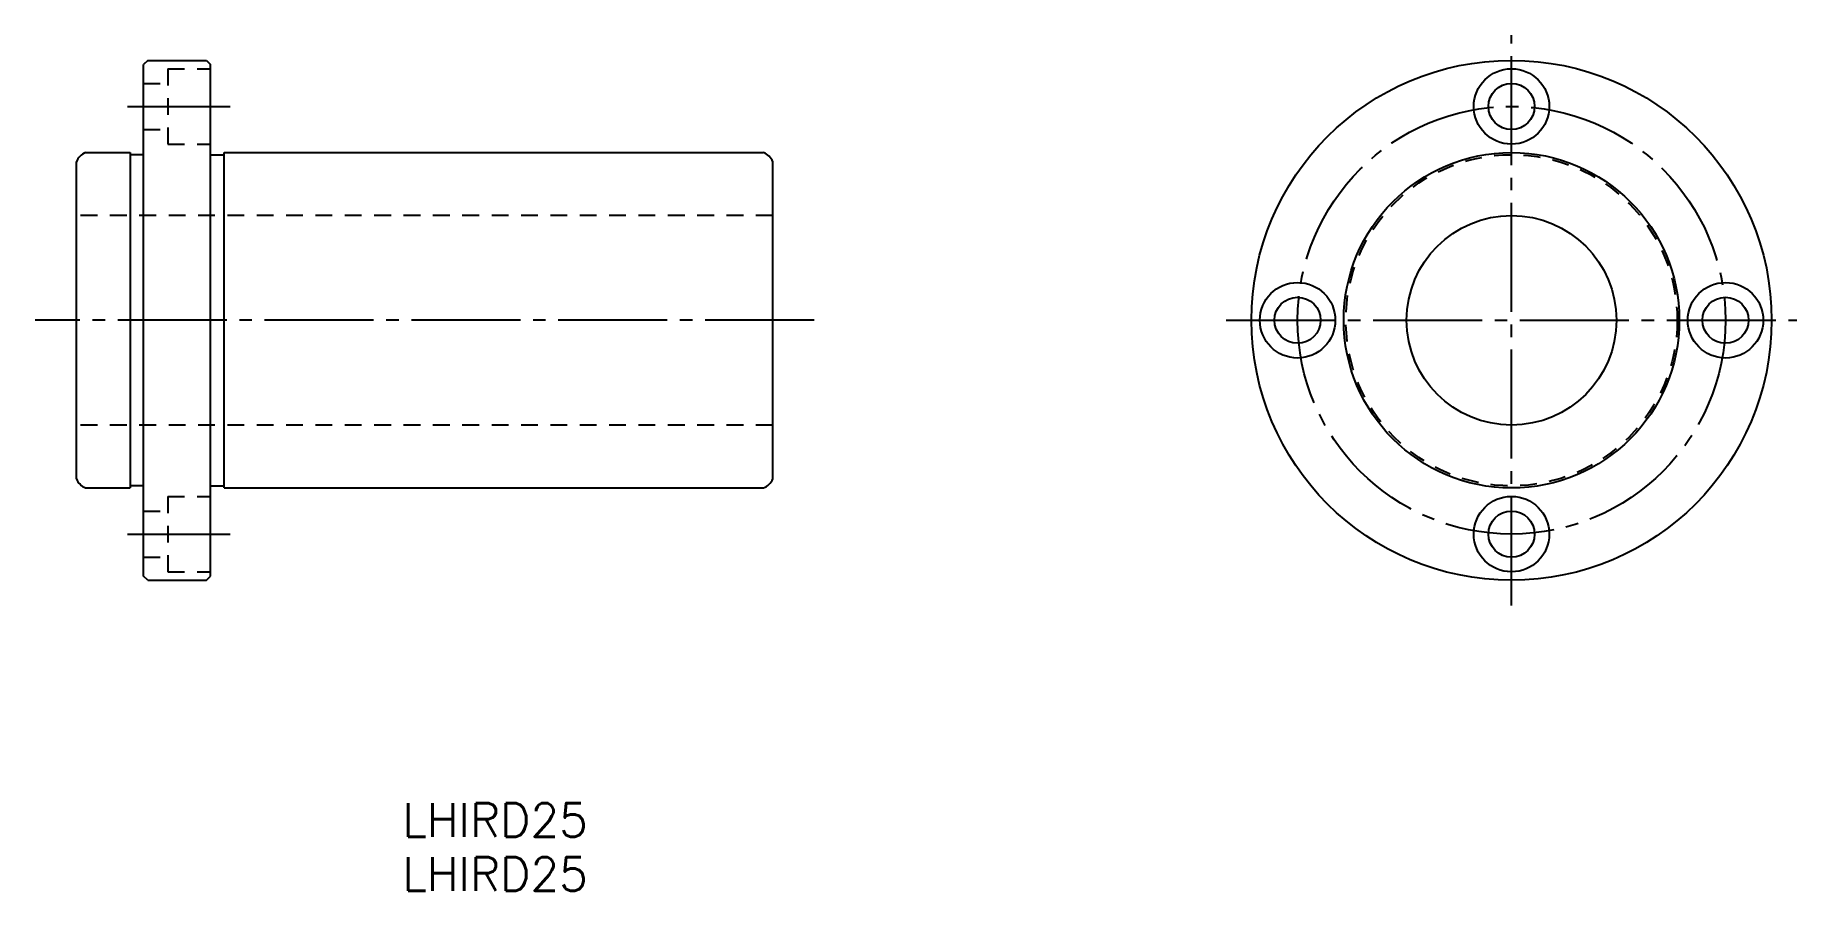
# Model space of a CAD drawing. Extents: x -260 to -50, y 330 to 432.
import ezdxf

# ---------------------------------------------------------------- set-up
doc = ezdxf.new("R2010")
doc.units = 0
doc.linetypes.add('CENTER', pattern=[17.5, 13, -1.5, 1.5, -1.5])
doc.linetypes.add('DASHED', pattern=[3.5, 2, -1.5])
doc.layers.get('0').update_dxf_attribs({"linetype": 'CONTINUOUS'})
doc.layers.add('CENTER', color=1, linetype='CENTER')
doc.styles.get("Standard").update_dxf_attribs({"font": 'txt.shx', "bigfont": '@extfont2.shx'})

msp = doc.modelspace()

# ---------------------------------------------------------------- linework, layer by layer
at = {"color": 7, "linetype": 'CONTINUOUS'}
for p, q in [((-246.79, 428.57), (-247.29, 428.07)), ((-246.79, 428.57), (-239.79, 428.57)), ((-239.79, 428.57), (-239.29, 428.07)), ((-247.29, 367.07), (-247.29, 428.07)), ((-239.29, 367.07), (-239.29, 428.07)), ((-255.29, 378.66), (-255.29, 416.48)), ((-254.2, 417.57), (-248.89, 417.57)), ((-248.89, 417.57), (-248.89, 377.57)), ((-247.29, 417.32), (-248.89, 417.32)), ((-239.29, 417.32), (-237.69, 417.32)), ((-237.69, 417.57), (-173.38, 417.57)), ((-237.69, 377.57), (-237.69, 417.57)), ((-172.29, 378.66), (-172.29, 416.48)), ((-254.2, 377.57), (-248.89, 377.57)), ((-247.29, 377.82), (-248.89, 377.82)), ((-239.29, 377.82), (-237.69, 377.82)), ((-237.69, 377.57), (-173.38, 377.57)), ((-246.79, 366.57), (-247.29, 367.07)), ((-246.79, 366.57), (-239.79, 366.57)), ((-239.79, 366.57), (-239.29, 367.07))]:
    msp.add_line(p, q, dxfattribs=at)
at = {"color": 3, "linetype": 'DASHED'}
for p, q in [((-244.39, 427.57), (-244.39, 418.57)), ((-244.39, 427.57), (-239.29, 427.57)), ((-247.29, 425.82), (-244.39, 425.82)), ((-247.29, 420.32), (-244.39, 420.32)), ((-244.39, 418.57), (-239.29, 418.57)), ((-172.29, 410.07), (-255.29, 410.07)), ((-172.29, 385.07), (-255.29, 385.07)), ((-244.39, 376.57), (-244.39, 367.57)), ((-244.39, 376.57), (-239.29, 376.57)), ((-247.29, 374.82), (-244.39, 374.82)), ((-247.29, 369.32), (-244.39, 369.32)), ((-244.39, 367.57), (-239.29, 367.57))]:
    msp.add_line(p, q, dxfattribs=at)
at = {"color": 7, "linetype": 'CONTINUOUS'}
for centre, radius in [((-84.24, 397.57), 31), ((-84.24, 423.07), 4.5), ((-84.24, 423.07), 2.75), ((-84.24, 397.57), 20), ((-84.24, 397.57), 12.5), ((-109.74, 397.57), 4.5), ((-58.74, 397.57), 4.5), ((-109.74, 397.57), 2.75), ((-58.74, 397.57), 2.75), ((-84.24, 372.07), 4.5), ((-84.24, 372.07), 2.75)]:
    msp.add_circle(centre, radius, dxfattribs=at)
at = {"color": 3, "linetype": 'DASHED'}
msp.add_circle((-84.24, 397.57), 19.75, dxfattribs=at)
at = {"color": 7, "linetype": 'CONTINUOUS'}
for centre, start, end in [((-253.44, 415.72), 112.3316, 157.6684), ((-174.14, 415.72), 22.3316, 67.6684), ((-253.44, 379.42), 202.3316, 247.6684), ((-174.14, 379.42), 292.3316, 337.6684)]:
    msp.add_arc(centre, 2, start, end, dxfattribs=at)
at = {"layer": 'CENTER', "color": 1, "linetype": 'CENTER'}
for p, q in [((-84.24, 363.57), (-84.24, 431.57)), ((-249.21, 423.07), (-236.95, 423.07)), ((-167.36, 397.57), (-260.19, 397.57)), ((-118.24, 397.57), (-50.24, 397.57)), ((-249.21, 372.07), (-236.95, 372.07))]:
    msp.add_line(p, q, dxfattribs=at)
msp.add_circle((-84.24, 397.57), 25.5, dxfattribs=at)

# ---------------------------------------------------------------- texts
at = {"color": 7, "linetype": 'CONTINUOUS'}
for p in [(-216.44, 335.98), (-216.44, 329.53)]:
    msp.add_text('LHIRD25', height=4, dxfattribs=at).set_placement(p)

doc.saveas('drawing.dxf')
